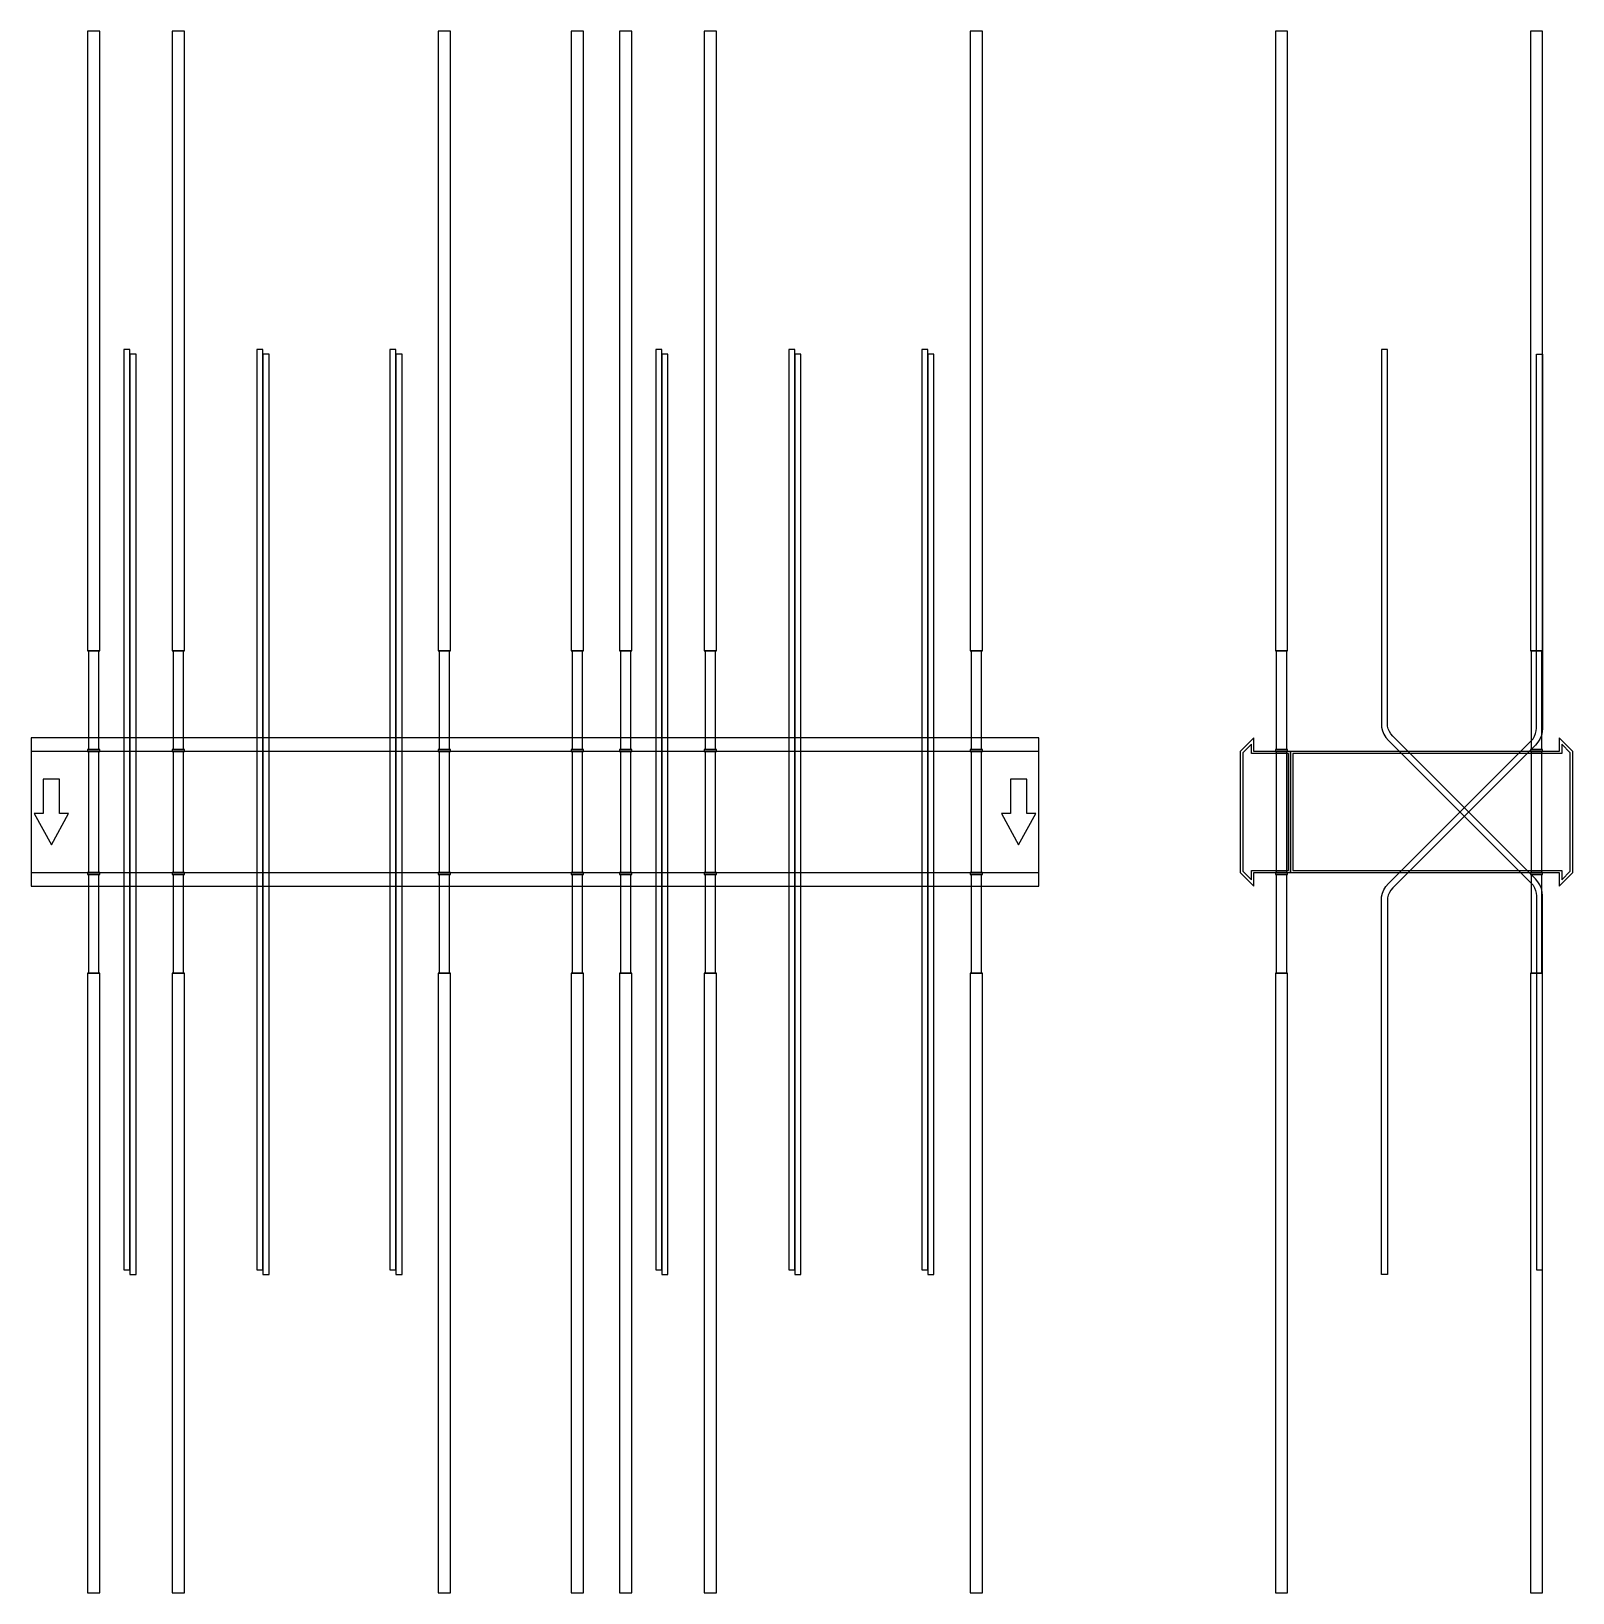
# Model space of a CAD drawing. Extents: x 0 to 1530, y -775 to 775.
import ezdxf

# ---------------------------------------------------------------- set-up
doc = ezdxf.new("R2010")
doc.units = 0
doc.layers.add('Halfen', color=7, linetype='CONTINUOUS')

msp = doc.modelspace()

# ---------------------------------------------------------------- linework, layer by layer
at = {"layer": 'Halfen', "color": 7}
for points in [[(68, 160), (68, 775), (56, 775), (56, 160)], [(152, 160), (152, 775), (140, 775), (140, 160)], [(416, 160), (416, 775), (404, 775), (404, 160)], [(548, 160), (548, 775), (536, 775), (536, 160)], [(596, 160), (596, 775), (584, 775), (584, 160)], [(680, 160), (680, 775), (668, 775), (668, 160)], [(944, 160), (944, 775), (932, 775), (932, 160)], [(1247, 160), (1247, 775), (1235, 775), (1235, 160)], [(1500, 160), (1500, 775), (1488, 775), (1488, 160)], [(98, -454.298), (98, 459.026), (92, 459.026), (92, -454.298)], [(104, -459.026), (104, 454.298), (98, 454.298), (98, -459.026)], [(230, -454.298), (230, 459.026), (224, 459.026), (224, -454.298)], [(236, -459.026), (236, 454.298), (230, 454.298), (230, -459.026)], [(362, -454.298), (362, 459.026), (356, 459.026), (356, -454.298)], [(368, -459.026), (368, 454.298), (362, 454.298), (362, -459.026)], [(626, -454.298), (626, 459.026), (620, 459.026), (620, -454.298)], [(632, -459.026), (632, 454.298), (626, 454.298), (626, -459.026)], [(758, -454.298), (758, 459.026), (752, 459.026), (752, -454.298)], [(764, -459.026), (764, 454.298), (758, 454.298), (758, -459.026)], [(890, -454.298), (890, 459.026), (884, 459.026), (884, -454.298)], [(896, -459.026), (896, 454.298), (890, 454.298), (890, -459.026)], [(1500, -454.298), (1500, -83.335), (1499.705, -79.58), (1498.825, -75.918), (1497.384, -72.439), (1495.416, -69.228), (1492.971, -66.364), (1351.272, 75.335), (1349.438, 77.482), (1347.962, 79.891), (1346.881, 82.5), (1346.222, 85.247), (1346, 88.062), (1346, 459.026), (1340, 459.026), (1340, 88.062), (1340.295, 84.308), (1341.175, 80.646), (1342.616, 77.167), (1344.584, 73.956), (1347.029, 71.092), (1488.728, -70.607), (1490.562, -72.754), (1492.038, -75.163), (1493.119, -77.772), (1493.778, -80.519), (1494, -83.335), (1494, -454.298)], [(1340, -459.026), (1340, -88.062), (1340.295, -84.308), (1341.175, -80.646), (1342.616, -77.167), (1344.584, -73.956), (1347.029, -71.092), (1488.728, 70.607), (1490.562, 72.754), (1492.038, 75.163), (1493.119, 77.772), (1493.778, 80.519), (1494, 83.335), (1494, 454.298), (1500, 454.298), (1500, 83.335), (1499.705, 79.58), (1498.825, 75.918), (1497.384, 72.439), (1495.416, 69.228), (1492.971, 66.364), (1351.272, -75.334), (1349.438, -77.482), (1347.962, -79.891), (1346.881, -82.5), (1346.222, -85.247), (1346, -88.062), (1346, -459.026)], [(67.25, 62), (67.25, 160), (56.75, 160), (56.75, 62)], [(151.25, 62), (151.25, 160), (140.75, 160), (140.75, 62)], [(415.25, 62), (415.25, 160), (404.75, 160), (404.75, 62)], [(547.25, 62), (547.25, 160), (536.75, 160), (536.75, 62)], [(595.25, 62), (595.25, 160), (584.75, 160), (584.75, 62)], [(679.25, 62), (679.25, 160), (668.75, 160), (668.75, 62)], [(943.25, 62), (943.25, 160), (932.75, 160), (932.75, 62)], [(1246.25, 62), (1246.25, 160), (1235.75, 160), (1235.75, 62)], [(1499.25, 62), (1499.25, 160), (1488.75, 160), (1488.75, 62)], [(0, -73.5), (1000, -73.5), (1000, 73.5), (0, 73.5)], [(68, 60), (68, 62), (56, 62), (56, 60)], [(152, 60), (152, 62), (140, 62), (140, 60)], [(416, 60), (416, 62), (404, 62), (404, 60)], [(548, 60), (548, 62), (536, 62), (536, 60)], [(596, 60), (596, 62), (584, 62), (584, 60)], [(680, 60), (680, 62), (668, 62), (668, 60)], [(944, 60), (944, 62), (932, 62), (932, 60)], [(1250, -60), (1250, 60), (1213.5, 60), (1213.5, 73.5), (1200, 60), (1200, -60), (1213.5, -73.5), (1213.5, -60)], [(1248, -58), (1248, 58), (1211, 58), (1211, 67.25), (1202.5, 58.75), (1202.5, -58.75), (1211, -67.25), (1211, -58)], [(1247, 60), (1247, 62), (1235, 62), (1235, 60)], [(1530, -60), (1530, 60), (1516.5, 73.5), (1516.5, 60), (1250, 60), (1250, -60), (1516.5, -60), (1516.5, -73.5)], [(1527.5, -58.75), (1527.5, 58.75), (1519, 67.25), (1519, 58), (1252, 58), (1252, -58), (1519, -58), (1519, -67.25)], [(1500, 60), (1500, 62), (1488, 62), (1488, 60)], [(0, -60), (1000, -60), (1000, 60), (0, 60)], [(67.25, -60), (67.25, 60), (56.75, 60), (56.75, -60)], [(151.25, -60), (151.25, 60), (140.75, 60), (140.75, -60)], [(415.25, -60), (415.25, 60), (404.75, 60), (404.75, -60)], [(547.25, -60), (547.25, 60), (536.75, 60), (536.75, -60)], [(595.25, -60), (595.25, 60), (584.75, 60), (584.75, -60)], [(679.25, -60), (679.25, 60), (668.75, 60), (668.75, -60)], [(943.25, -60), (943.25, 60), (932.75, 60), (932.75, -60)], [(1246.25, -60), (1246.25, 60), (1235.75, 60), (1235.75, -60)], [(1499.25, -60), (1499.25, 60), (1488.75, 60), (1488.75, -60)], [(20, -32.5), (37, -1.5), (28, -1.5), (28, 32.5), (12, 32.5), (12, -1.5), (3, -1.5)], [(980, -32.5), (997, -1.5), (988, -1.5), (988, 32.5), (972, 32.5), (972, -1.5), (963, -1.5)], [(68, -62), (68, -60), (56, -60), (56, -62)], [(67.25, -160), (67.25, -62), (56.75, -62), (56.75, -160)], [(152, -62), (152, -60), (140, -60), (140, -62)], [(151.25, -160), (151.25, -62), (140.75, -62), (140.75, -160)], [(416, -62), (416, -60), (404, -60), (404, -62)], [(415.25, -160), (415.25, -62), (404.75, -62), (404.75, -160)], [(548, -62), (548, -60), (536, -60), (536, -62)], [(547.25, -160), (547.25, -62), (536.75, -62), (536.75, -160)], [(596, -62), (596, -60), (584, -60), (584, -62)], [(595.25, -160), (595.25, -62), (584.75, -62), (584.75, -160)], [(680, -62), (680, -60), (668, -60), (668, -62)], [(679.25, -160), (679.25, -62), (668.75, -62), (668.75, -160)], [(944, -62), (944, -60), (932, -60), (932, -62)], [(943.25, -160), (943.25, -62), (932.75, -62), (932.75, -160)], [(1247, -62), (1247, -60), (1235, -60), (1235, -62)], [(1246.25, -160), (1246.25, -62), (1235.75, -62), (1235.75, -160)], [(1500, -62), (1500, -60), (1488, -60), (1488, -62)], [(1499.25, -160), (1499.25, -62), (1488.75, -62), (1488.75, -160)], [(68, -775), (68, -160), (56, -160), (56, -775)], [(152, -775), (152, -160), (140, -160), (140, -775)], [(416, -775), (416, -160), (404, -160), (404, -775)], [(548, -775), (548, -160), (536, -160), (536, -775)], [(596, -775), (596, -160), (584, -160), (584, -775)], [(680, -775), (680, -160), (668, -160), (668, -775)], [(944, -775), (944, -160), (932, -160), (932, -775)], [(1247, -775), (1247, -160), (1235, -160), (1235, -775)], [(1500, -775), (1500, -160), (1488, -160), (1488, -775)]]:
    msp.add_lwpolyline(points, close=True, dxfattribs=at)

doc.saveas('drawing.dxf')
